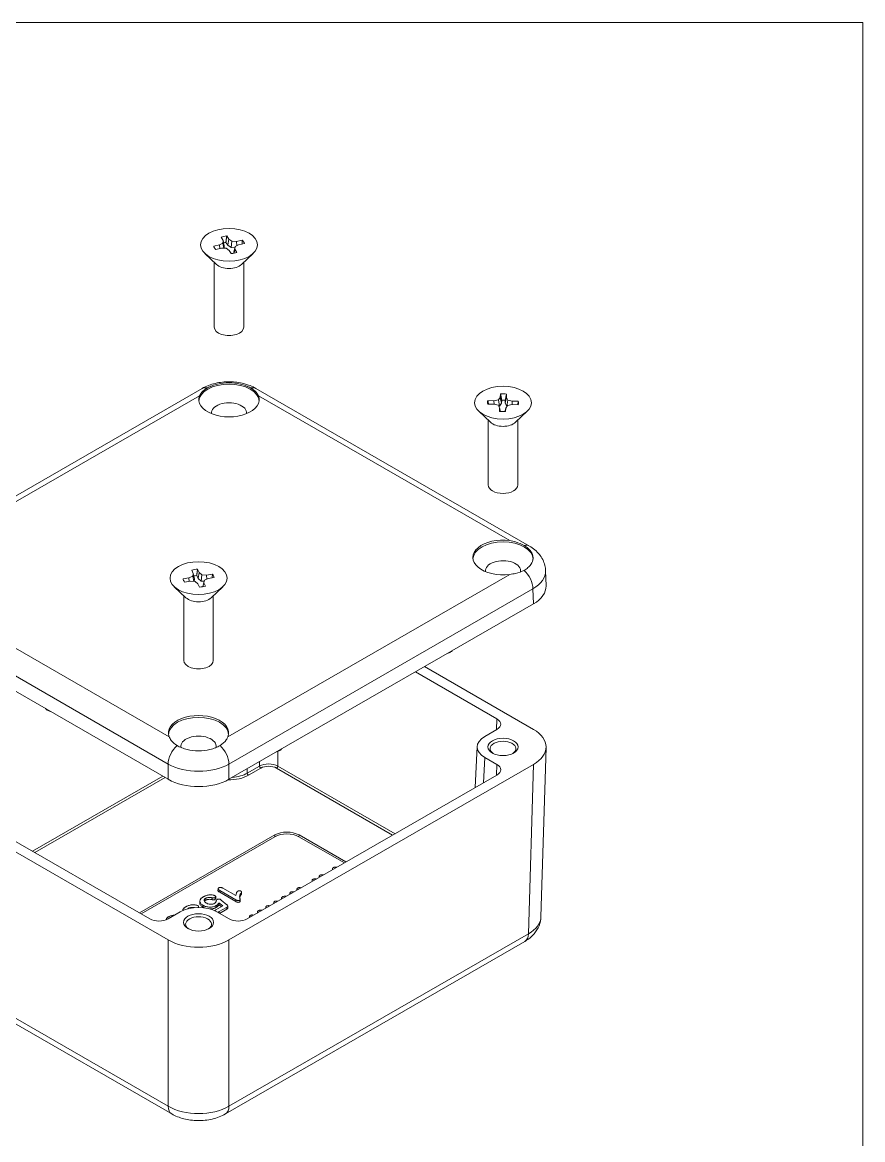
# Model space of a CAD drawing. Header units: millimetres. Extents: x 14 to 415, y 15 to 319.
# Drawn here: x 332.4 to 415, y 208.3 to 318.1 of the extents above; entities that cross this region are included whole.
import ezdxf

# ---------------------------------------------------------------- set-up
doc = ezdxf.new("R2010")
doc.units = ezdxf.units.MM
doc.header["$LTSCALE"] = 1.538462
for name, color, linetype, lineweight in [('Sketch Geometry (ANSI)', 7, 'Continuous', 9), ('Symbol (ANSI)', 7, 'Continuous', 9), ('Visible (ANSI)', 7, 'Continuous', 9), ('Visible Narrow (ANSI)', 7, 'Continuous', 9)]:
    doc.layers.add(name, color=color, linetype=linetype, lineweight=lineweight)
doc.styles.add('Text Style20', font='arial.ttf')

# ---------------------------------------------------------------- blocks, each defined once
blk = doc.blocks.new('Title Blocks HAMMOND')
at = {"layer": 'Sketch Geometry (ANSI)'}
for p, q in [((269.997, 206.727), (9.353, 206.727)), ((269.997, 36.196), (269.997, 206.727))]:
    blk.add_line(p, q, dxfattribs=at)
at = {"layer": 'Symbol (ANSI)', "style": 'Text Style20'}
blk.add_attdef('<TITLE>_001', (231.26, 16.467), '', height=5, dxfattribs=at)

msp = doc.modelspace()

# ---------------------------------------------------------------- linework, layer by layer
at = {"layer": 'Visible (ANSI)'}
for p, q in [((351.7814, 296.1991), (352.1352, 296.3755)), ((352.1475, 296.6449), (351.9479, 296.966)), ((352.1352, 296.3755), (352.1475, 296.6449)), ((352.1352, 296.3755), (352.2362, 295.8741)), ((352.1475, 296.6449), (352.2674, 296.1025)), ((352.4274, 296.4494), (352.6003, 296.1711)), ((352.5056, 297.081), (352.7052, 296.7598)), ((352.7052, 296.7598), (352.6003, 296.1711)), ((352.7052, 296.7598), (353.0115, 296.5561)), ((353.0115, 296.5561), (352.9557, 295.9348)), ((353.0115, 296.5561), (353.4793, 296.549)), ((353.4793, 296.549), (354.037, 296.664)), ((353.4793, 296.549), (353.4921, 296.1347)), ((354.2366, 296.3428), (353.6789, 296.2279)), ((351.4929, 294.2895), (350.3422, 295.3707)), ((351.2238, 296.0841), (351.7814, 296.1991)), ((351.981, 295.8779), (351.4234, 295.763)), ((351.7814, 296.1991), (351.8168, 295.8441)), ((352.4488, 295.8708), (351.981, 295.8779)), ((352.2569, 295.8737), (352.2674, 296.1025)), ((352.7552, 295.6671), (352.4488, 295.8708)), ((352.6003, 296.1711), (352.9557, 295.9348)), ((352.9548, 295.346), (352.7552, 295.6671)), ((352.9557, 295.9348), (353.2976, 295.9296)), ((353.2072, 295.5301), (353.2003, 295.3792)), ((353.3252, 296.0515), (353.2072, 295.5301)), ((353.3129, 295.7821), (353.2284, 295.3846)), ((353.3252, 296.0515), (353.3129, 295.7821)), ((353.3129, 295.7821), (353.5125, 295.4609)), ((353.6789, 296.2279), (353.3252, 296.0515)), ((353.9674, 294.2895), (355.1181, 295.3707)), ((351.279, 294.4904), (351.279, 288.1336)), ((354.1813, 294.4904), (354.1813, 288.1336)), ((320.2186, 264.9055), (350.091, 282.1079)), ((355.3694, 282.1079), (382.2502, 266.6283)), ((378.1725, 280.9107), (378.7644, 280.8982)), ((378.7644, 280.8982), (379.2066, 280.9864)), ((378.7644, 280.8982), (378.7745, 280.5494)), ((379.2066, 280.9864), (379.3918, 281.2339)), ((379.2066, 280.9864), (379.2954, 280.3779)), ((379.3918, 281.2339), (379.4135, 281.5747)), ((379.3918, 281.2339), (379.5102, 280.6651)), ((379.5102, 280.6651), (379.5291, 280.9604)), ((379.9837, 281.2214), (379.8636, 280.6576)), ((379.8824, 280.9529), (379.8636, 280.6576)), ((380.0054, 281.5622), (379.9837, 281.2214)), ((379.9837, 281.2214), (380.1368, 280.9667)), ((380.1368, 280.9667), (380.0412, 280.3621)), ((380.1368, 280.9667), (380.5666, 280.8601)), ((378.4174, 278.7847), (377.2667, 279.8659)), ((378.7427, 280.5573), (378.1508, 280.5698)), ((379.1725, 280.4507), (378.7427, 280.5573)), ((379.3256, 280.1961), (379.1725, 280.4507)), ((379.2247, 280.3638), (379.2954, 280.3779)), ((379.2954, 280.3779), (379.5102, 280.6651)), ((379.3039, 279.8552), (379.3256, 280.1961)), ((379.3256, 280.1961), (379.4035, 279.8436)), ((379.9175, 280.1835), (379.8415, 279.8382)), ((379.8636, 280.6576), (380.0412, 280.3621)), ((379.9175, 280.1835), (379.8958, 279.8427)), ((380.1026, 280.4311), (379.9175, 280.1835)), ((380.0412, 280.3621), (380.0495, 280.3601)), ((380.5449, 280.5192), (380.1026, 280.4311)), ((381.1368, 280.5067), (380.5449, 280.5192)), ((380.5666, 280.8601), (380.5519, 280.5191)), ((380.5666, 280.8601), (381.1585, 280.8476)), ((380.8919, 278.7847), (382.0426, 279.8659)), ((378.2035, 278.9857), (378.2035, 272.6288)), ((381.1058, 278.9857), (381.1058, 272.6288)), ((348.2184, 263.4269), (348.7912, 263.5138)), ((348.7912, 263.5138), (349.17, 263.6721)), ((348.7912, 263.5138), (348.8206, 263.1656)), ((349.2225, 263.9399), (349.0716, 264.2697)), ((349.17, 263.6721), (349.2225, 263.9399)), ((349.17, 263.6721), (349.267, 263.1629)), ((349.2225, 263.9399), (349.3436, 263.3915)), ((349.2984, 263.1608), (349.3436, 263.3915)), ((349.5548, 263.7292), (349.6855, 263.4434)), ((349.6443, 264.3566), (349.7952, 264.0268)), ((349.7952, 264.0268), (349.6855, 263.4434)), ((349.6855, 263.4434), (350.0043, 263.1903)), ((349.7952, 264.0268), (350.07, 263.8086)), ((350.07, 263.8086), (350.0043, 263.1903)), ((350.07, 263.8086), (350.5351, 263.7784)), ((350.686, 263.4486), (350.3072, 263.2903)), ((350.5351, 263.7784), (351.1078, 263.8653)), ((350.5351, 263.7784), (350.5406, 263.3878)), ((351.2587, 263.5355), (350.686, 263.4486)), ((383.8851, 262.7179), (383.8402, 264.2047)), ((348.5013, 261.5572), (347.3506, 262.6384)), ((348.9421, 263.184), (348.3693, 263.0971)), ((349.4071, 263.1538), (348.9421, 263.184)), ((349.6819, 262.9356), (349.4071, 263.1538)), ((349.8328, 262.6058), (349.6819, 262.9356)), ((350.0043, 263.1903), (350.2814, 263.1723)), ((350.1945, 262.7747), (350.168, 262.6397)), ((350.2547, 263.0225), (350.1718, 262.6403)), ((350.3072, 263.2903), (350.1945, 262.7747)), ((350.3072, 263.2903), (350.2547, 263.0225)), ((350.2547, 263.0225), (350.4056, 262.6927)), ((350.9758, 261.5572), (352.1265, 262.6384)), ((348.2874, 261.7582), (348.2874, 255.4013)), ((351.1897, 261.7582), (351.1897, 255.4013)), ((382.6467, 260.9531), (352.7297, 243.725)), ((346.7474, 243.725), (319.8221, 259.2303)), ((371.9433, 254.7894), (382.6467, 248.6257)), ((379.0566, 249.6595), (371.0458, 254.2726)), ((377.859, 247.9365), (379.0566, 248.6262)), ((377.1165, 246.9413), (376.9346, 242.925)), ((379.0566, 245.1803), (377.859, 245.8699)), ((383.8851, 246.8609), (383.3828, 230.2243)), ((382.6467, 245.1807), (352.7297, 227.9527)), ((354.5248, 230.0201), (379.0566, 244.147)), ((346.7474, 227.9527), (319.8221, 243.458)), ((323.4121, 242.4243), (344.9523, 230.0201)), ((357.2176, 238.2593), (343.9311, 230.6082)), ((364.2217, 235.6041), (359.6109, 238.2593)), ((357.2254, 238.0819), (344.0891, 230.5172)), ((364.0637, 235.5131), (359.603, 238.0819)), ((362.8913, 234.838), (362.8961, 234.9499)), ((360.8866, 233.6836), (360.892, 233.8109)), ((361.5988, 234.0937), (361.6036, 234.2055)), ((351.6454, 232.8041), (351.6528, 232.9769)), ((351.8185, 232.8019), (351.8132, 232.626)), ((353.4051, 231.7092), (351.8132, 232.626)), ((353.4102, 231.8853), (351.8185, 232.8019)), ((352.1216, 233.041), (353.3867, 232.3124)), ((353.9519, 232.673), (353.9593, 232.5002)), ((359.4069, 232.8315), (359.4115, 232.94)), ((349.8567, 231.6005), (349.8641, 231.7733)), ((350.4327, 232.028), (350.4379, 231.852)), ((351.0633, 232.0869), (351.0608, 231.91)), ((351.3645, 232.1085), (351.3698, 231.9325)), ((351.4276, 232.1993), (351.4349, 232.0265)), ((352.1182, 231.2838), (351.7295, 231.6018)), ((351.7295, 231.6018), (351.7324, 231.4192)), ((351.9631, 231.8686), (352.5212, 231.4127)), ((353.4102, 231.8853), (353.4051, 231.7092)), ((353.7729, 231.8534), (353.778, 231.6774)), ((353.8324, 231.916), (353.8398, 231.7432)), ((357.1265, 231.5183), (357.1315, 231.6354)), ((357.8923, 231.9593), (357.8968, 232.0658)), ((358.7108, 232.4306), (358.7158, 232.5485)), ((346.7467, 230.0201), (347.9442, 230.7097)), ((348.743, 231.055), (348.744, 231.0209)), ((349.7379, 231.2263), (349.7417, 231.1378)), ((350.1878, 231.3388), (350.1825, 231.1629)), ((351.4522, 230.9003), (352.1182, 231.2838)), ((351.4747, 231.3206), (351.4799, 231.1446)), ((351.5329, 230.7097), (352.7305, 230.0201)), ((351.9888, 231.2093), (351.7324, 231.4192)), ((352.4981, 231.1497), (351.7668, 230.7286)), ((351.7668, 230.7286), (351.7714, 230.5724)), ((352.5034, 230.9738), (351.7889, 230.5623)), ((352.4981, 231.1497), (352.5034, 230.9738)), ((352.6155, 231.2808), (352.6229, 231.108)), ((355.5162, 230.591), (355.5208, 230.6975)), ((356.3347, 231.0623), (356.3397, 231.1802)), ((354.7504, 230.15), (354.7554, 230.2671)), ((352.3778, 210.8618), (381.7927, 227.8007)), ((320.676, 226.078), (347.0994, 210.8618))]:
    msp.add_line(p, q, dxfattribs=at)
for centre, major_axis in [((352.7302, 296.2135), (-2.8008, 0)), ((379.6546, 280.7087), (2.8008, 0)), ((349.7386, 263.4812), (2.8008, 0)), ((379.6546, 246.9032), (1.4808, 0)), ((349.7386, 229.6757), (1.4808, 0))]:
    msp.add_ellipse(centre, major_axis=major_axis, ratio=0.5758617, dxfattribs=at)
for centre, major_axis, ratio, start_param, end_param in [((352.7302, 296.2135), (1.5231, 0), 0.5758617, 1.71881604, 2.11019815), ((352.7302, 295.66), (-1.4037, 0), 0.5758617, 4.92981732, 5.09988395), ((352.7302, 296.2135), (1.5231, 0), 0.5758617, 0.14801972, 0.53940182), ((352.7302, 296.2135), (-1.5231, 0), 0.5758617, 0.14801972, 0.53940182), ((352.7302, 296.2135), (-1.5231, 0), 0.5758617, 1.71881604, 2.11019815), ((352.7302, 294.7262), (-1.4512, 0), 0.5758617, 0.54983872, 2.59175393), ((352.7302, 288.1336), (1.4512, 0), 0.5758617, 3.14159265, 6.28318531), ((352.7302, 280.8436), (2.9505, 0), 0.5758617, 0.0139101, 3.12768256), ((352.7302, 281.0166), (-2.9615, 0), 0.5758617, 6.0590516, 9.64891167), ((379.6546, 280.7087), (-1.5231, 0), 0.5758617, 6.0507911, 6.4421732), ((379.6546, 280.7087), (1.5231, 0), 0.5758617, 1.33840212, 1.72978422), ((379.6546, 280.1553), (-1.4037, 0), 0.5758617, 4.54940339, 4.80196826), ((352.7302, 279.7001), (1.7346, 0), 0.5758617, 6.21553812, 9.49242515), ((379.6546, 280.7087), (-1.5231, 0), 0.5758617, 1.33840212, 1.72978422), ((379.6546, 280.7087), (1.5231, 0), 0.5758617, 6.0507911, 6.4421732), ((379.6546, 279.2214), (-1.4512, 0), 0.5758617, 0.54983872, 2.59175393), ((379.6546, 272.6288), (1.4512, 0), 0.5758617, 3.14159267, 6.28318531), ((379.6546, 265.5118), (-2.9615, 0), 0.5758617, 4.48825527, 8.07811534), ((379.6546, 265.3389), (2.9505, 0), 0.5758617, 6.281538, 9.41086786), ((379.6546, 264.1954), (1.7346, 0), 0.5758617, 6.17280293, 9.49242515), ((349.7386, 263.4812), (-1.5231, 0), 0.5758617, 0.06191078, 0.45329289), ((349.7386, 263.4812), (1.5231, 0), 0.5758617, 1.63270711, 2.02408922), ((349.7386, 262.9278), (-1.4037, 0), 0.5758617, 4.84370838, 5.04715548), ((349.7386, 263.4812), (1.5231, 0), 0.5758617, 0.06191078, 0.45329289), ((349.7386, 263.4812), (-1.5231, 0), 0.5758617, 1.63270711, 2.02408922), ((379.6537, 262.6755), (4.2321, 0), 0.57568633, 5.49793944, 6.30056595), ((349.7386, 261.9939), (-1.4512, 0), 0.5758617, 0.54983872, 2.59175393), ((349.7386, 255.4013), (1.4512, 0), 0.5758617, 3.14159265, 6.28318531), ((349.7386, 248.2843), (2.9615, 0), 0.5758617, 6.0590516, 9.64891167), ((349.7386, 248.1113), (2.9505, 0), 0.5758617, 0.0139101, 3.12768256), ((378.1582, 249.1428), (-1.2701, 0), 0.57546724, 2.35653711, 3.9266482), ((349.7386, 246.9679), (1.7346, 0), 0.5758617, 6.16285411, 9.54510916), ((379.6537, 246.9032), (4.2321, 0), 0.57568633, 5.49793944, 7.06843118), ((379.6559, 246.9032), (2.5402, 0), 0.57546724, 2.35653711, 3.9266482), ((379.6546, 246.7303), (1.2692, 0), 0.5758617, 5.58246597, 10.1254973), ((378.1582, 244.6637), (-1.2701, 0), 0.57546724, 2.35653711, 3.9266482), ((349.7386, 245.4486), (-4.2308, 0), 0.57603713, 0.78555046, 2.3560422), ((358.4142, 237.5702), (-1.6923, 0), 0.5758617, 3.92699082, 5.49778714), ((358.4142, 237.3973), (-1.6812, 0), 0.5758617, 3.92699082, 5.49778714), ((349.7386, 229.675), (-2.5385, 0), 0.57625644, 3.92733343, 5.49744453), ((345.8495, 230.5375), (1.2692, 0), 0.57625644, 3.92733343, 5.49744453), ((349.7386, 229.5028), (1.2692, 0), 0.5758617, 5.58246597, 10.1254973), ((353.6277, 230.5375), (1.2692, 0), 0.57625644, 3.92733343, 5.49744453), ((349.7386, 229.6762), (-4.2308, 0), 0.57603713, 0.78555046, 2.3560422)]:
    msp.add_ellipse(centre, major_axis=major_axis, ratio=ratio, start_param=start_param, end_param=end_param, dxfattribs=at)
for points in [[(352.4274, 296.4494), (352.4645, 296.755), (352.5056, 297.081)], [(354.0058, 296.2953), (354.0216, 296.4761), (354.037, 296.664)], [(378.2248, 280.5683), (378.1986, 280.7363), (378.1725, 280.9107)], [(379.5291, 280.9604), (379.4734, 281.2578), (379.4135, 281.5747)], [(380.0054, 281.5622), (379.9418, 281.2479), (379.8824, 280.9529)], [(381.1014, 280.5075), (381.1299, 280.6743), (381.1585, 280.8476)], [(348.2391, 263.3275), (348.2287, 263.377), (348.2184, 263.4269)], [(349.6443, 264.3566), (349.5975, 264.0328), (349.5548, 263.7292)], [(351.0704, 263.5069), (351.0893, 263.6827), (351.1078, 263.8653)]]:
    msp.add_open_spline(points, degree=2, dxfattribs=at)
for points, knots in [([(350.6166, 282.1585), (350.3902, 282.0262), (350.1882, 281.8777), (349.9556, 281.6154), (349.8887, 281.5097), (349.8427, 281.3956)], [0.534958558, 0.534958558, 0.534958558, 0.534958558, 0.649256597, 0.649256597, 0.718705355, 0.718705355, 0.718705355, 0.718705355]), ([(350.091, 282.1079), (350.4791, 282.3314), (350.9183, 282.4986), (351.8365, 282.7154), (352.3267, 282.7676), (353.2752, 282.7552), (353.7455, 282.6947), (354.6068, 282.4734), (355.0098, 282.3149), (355.3694, 282.1079)], [0, 0, 0, 0, 0.171728309, 0.171728309, 0.342775541, 0.342775541, 0.508047846, 0.508047846, 0.667145055, 0.667145055, 0.667145055, 0.667145055]), ([(354.8438, 282.1585), (354.7035, 282.2405), (354.549, 282.3141), (354.2161, 282.4424), (354.0386, 282.4968), (353.4966, 282.624), (353.1152, 282.6671), (352.3452, 282.6671), (351.9638, 282.624), (351.4217, 282.4968), (351.2442, 282.4424), (350.9114, 282.3141), (350.7569, 282.2405), (350.6166, 282.1585)], [0, 0, 0, 0, 0.071075586, 0.071075586, 0.142263388, 0.142263388, 0.27876868, 0.27876868, 0.415273972, 0.415273972, 0.486461775, 0.486461775, 0.55753736, 0.55753736, 0.55753736, 0.55753736]), ([(355.6176, 281.3956), (355.5717, 281.5097), (355.5048, 281.6154), (355.2721, 281.8777), (355.0702, 282.0262), (354.8438, 282.1585)], [0.343926519, 0.343926519, 0.343926519, 0.343926519, 0.413375276, 0.413375276, 0.527673315, 0.527673315, 0.527673315, 0.527673315]), ([(381.7245, 266.6789), (381.4931, 266.8102), (381.2083, 266.9421), (380.7093, 267.1011), (380.5112, 267.148), (380.3129, 267.1746)], [0.534958558, 0.534958558, 0.534958558, 0.534958558, 0.649256597, 0.649256597, 0.718705355, 0.718705355, 0.718705355, 0.718705355]), ([(381.7245, 264.2446), (381.8677, 264.325), (381.9963, 264.4135), (382.2204, 264.6044), (382.3153, 264.7064), (382.5376, 265.0177), (382.6128, 265.2371), (382.6128, 265.6806), (382.5376, 265.9004), (382.3153, 266.2133), (382.2204, 266.3158), (381.9963, 266.5082), (381.8677, 266.5976), (381.7245, 266.6789)], [0, 0, 0, 0, 0.071075586, 0.071075586, 0.142263388, 0.142263388, 0.27876868, 0.27876868, 0.415273972, 0.415273972, 0.486461775, 0.486461775, 0.55753736, 0.55753736, 0.55753736, 0.55753736]), ([(382.2502, 266.6283), (382.6259, 266.4119), (382.9629, 266.1368), (383.4814, 265.4956), (383.6734, 265.1226), (383.8105, 264.559), (383.8348, 264.382), (383.8402, 264.2047)], [0, 0, 0, 0, 0.166280996, 0.166280996, 0.324837679, 0.324837679, 0.394223845, 0.394223845, 0.394223845, 0.394223845]), ([(380.3129, 263.849), (380.5112, 263.8754), (380.7093, 263.9055), (381.2083, 264.0145), (381.4931, 264.1152), (381.7245, 264.2446)], [0.343926519, 0.343926519, 0.343926519, 0.343926519, 0.413375276, 0.413375276, 0.527673315, 0.527673315, 0.527673315, 0.527673315]), ([(374.1781, 256.0763), (374.2382, 256.0952), (374.2968, 256.1178), (374.463, 256.196), (374.5656, 256.2625), (374.6547, 256.3508)], [7.568207945, 7.568207945, 7.568207945, 7.568207945, 7.753979324, 7.753979324, 8.112953869, 8.112953869, 8.112953869, 8.112953869]), ([(334.6947, 250.6657), (334.7509, 250.61), (334.8127, 250.5631), (334.9696, 250.4666), (335.0683, 250.4236), (335.1713, 250.3912)], [6.024213072, 6.024213072, 6.024213072, 6.024213072, 6.250618713, 6.250618713, 6.568958996, 6.568958996, 6.568958996, 6.568958996]), ([(346.8511, 247.9052), (346.8971, 247.791), (346.9639, 247.6685), (347.1966, 247.3561), (347.3986, 247.1765), (347.625, 247.0423)], [0.343926519, 0.343926519, 0.343926519, 0.343926519, 0.413375276, 0.413375276, 0.527673315, 0.527673315, 0.527673315, 0.527673315]), ([(347.625, 247.0423), (347.7653, 246.9593), (347.9198, 246.8848), (348.2526, 246.7551), (348.4301, 246.7001), (348.9721, 246.5714), (349.3535, 246.5279), (350.1236, 246.5279), (350.505, 246.5714), (351.047, 246.7001), (351.2245, 246.7551), (351.5574, 246.8848), (351.7119, 246.9593), (351.8522, 247.0423)], [0, 0, 0, 0, 0.071075586, 0.071075586, 0.142263388, 0.142263388, 0.27876868, 0.27876868, 0.415273972, 0.415273972, 0.486461775, 0.486461775, 0.55753736, 0.55753736, 0.55753736, 0.55753736]), ([(351.8522, 247.0423), (352.1, 247.1892), (352.3156, 247.3892), (352.5323, 247.7036), (352.5866, 247.8072), (352.626, 247.9052)], [0.003643947, 0.003643947, 0.003643947, 0.003643947, 0.128856125, 0.128856125, 0.18849339, 0.18849339, 0.18849339, 0.18849339]), ([(357.9017, 246.7034), (357.8455, 246.6477), (357.7838, 246.6008), (357.6268, 246.5043), (357.5281, 246.4613), (357.4251, 246.4289)], [4.453416745, 4.453416745, 4.453416745, 4.453416745, 4.679822386, 4.679822386, 4.998162669, 4.998162669, 4.998162669, 4.998162669]), ([(362.9376, 234.8647), (362.9191, 234.8831), (362.9048, 234.9029), (362.8926, 234.9472), (362.8965, 234.9716), (362.9164, 235.0054), (362.9255, 235.0163), (362.9484, 235.0358), (362.9624, 235.0447), (362.9767, 235.0537)], [0.000163868197, 0.000163868197, 0.000163868197, 0.000163868197, 0.000293288731, 0.000293288731, 0.000439983138, 0.000439983138, 0.000513330342, 0.000513330342, 0.000586259809, 0.000586259809, 0.000586259809, 0.000586259809]), ([(362.9767, 235.0537), (362.9925, 235.0619), (363.008, 235.0698), (363.0422, 235.083), (363.061, 235.0883), (363.1199, 235.0996), (363.1624, 235.1008), (363.2374, 235.092), (363.2702, 235.0841), (363.3007, 235.0738)], [0, 0, 0, 0, 0.000072430138, 0.000072430138, 0.000145274673, 0.000145274673, 0.000290963744, 0.000290963744, 0.000413870443, 0.000413870443, 0.000413870443, 0.000413870443]), ([(360.9348, 233.7114), (360.923, 233.7298), (360.9123, 233.7484), (360.898, 233.7792), (360.8934, 233.7912), (360.8911, 233.8152), (360.8938, 233.8271), (360.9074, 233.8498), (360.9175, 233.8606), (360.9416, 233.8804), (360.956, 233.8893), (360.9706, 233.8985)], [0.000182649122, 0.000182649122, 0.000182649122, 0.000182649122, 0.000302459484, 0.000302459484, 0.000378081802, 0.000378081802, 0.000453704121, 0.000453704121, 0.00052932644, 0.00052932644, 0.000604535914, 0.000604535914, 0.000604535914, 0.000604535914]), ([(360.9706, 233.8985), (360.9837, 233.9052), (360.9965, 233.9118), (361.0243, 233.9228), (361.0395, 233.9274), (361.0872, 233.9385), (361.1213, 233.9424), (361.1901, 233.9437), (361.2245, 233.9411), (361.2725, 233.9315), (361.2876, 233.9275), (361.3014, 233.9224)], [0, 0, 0, 0, 0.000059773488, 0.000059773488, 0.000119951622, 0.000119951622, 0.000240307889, 0.000240307889, 0.000360664157, 0.000360664157, 0.000418867619, 0.000418867619, 0.000418867619, 0.000418867619]), ([(361.6446, 234.1201), (361.6268, 234.138), (361.6129, 234.1572), (361.6001, 234.201), (361.6034, 234.2257), (361.6227, 234.2599), (361.632, 234.2707), (361.655, 234.2906), (361.6689, 234.2996), (361.6831, 234.3088)], [0.000170078317, 0.000170078317, 0.000170078317, 0.000170078317, 0.000295583271, 0.000295583271, 0.000443422613, 0.000443422613, 0.000517342284, 0.000517342284, 0.000590857467, 0.000590857467, 0.000590857467, 0.000590857467]), ([(361.6831, 234.3088), (361.6986, 234.317), (361.7137, 234.3251), (361.7475, 234.338), (361.7664, 234.343), (361.8249, 234.3546), (361.8667, 234.3563), (361.9425, 234.3479), (361.9764, 234.3398), (362.0077, 234.3292)], [0, 0, 0, 0, 0.000071823447, 0.000071823447, 0.000144046946, 0.000144046946, 0.000288493944, 0.000288493944, 0.000415055231, 0.000415055231, 0.000415055231, 0.000415055231]), ([(351.8132, 232.626), (351.7522, 232.6626), (351.6889, 232.703), (351.6505, 232.7687), (351.6447, 232.7865), (351.6454, 232.8041)], [0, 0, 0, 0, 0.000318085541, 0.000318085541, 0.000426647447, 0.000426647447, 0.000426647447, 0.000426647447]), ([(351.8185, 232.8019), (351.7576, 232.8385), (351.6953, 232.8784), (351.6533, 232.9502), (351.6476, 232.976), (351.6635, 233.0124), (351.6723, 233.024), (351.6954, 233.0451), (351.7099, 233.0545), (351.7248, 233.0641)], [0, 0, 0, 0, 0.00031143319, 0.00031143319, 0.000467196969, 0.000467196969, 0.000545078859, 0.000545078859, 0.000622493882, 0.000622493882, 0.000622493882, 0.000622493882]), ([(351.7248, 233.0641), (351.7391, 233.0715), (351.7531, 233.0787), (351.7838, 233.0909), (351.8005, 233.0959), (351.8531, 233.107), (351.8915, 233.1091), (351.9655, 233.1024), (352.0009, 233.0937), (352.0652, 233.0708), (352.0934, 233.0562), (352.1216, 233.041)], [0, 0, 0, 0, 0.000065447945, 0.000065447945, 0.000131356367, 0.000131356367, 0.000263173211, 0.000263173211, 0.000394990054, 0.000394990054, 0.000526667931, 0.000526667931, 0.000526667931, 0.000526667931]), ([(353.3867, 232.3124), (353.3875, 232.3152), (353.3882, 232.318), (353.3889, 232.3208), (353.408, 232.3945), (353.4286, 232.4682), (353.4726, 232.5769), (353.4889, 232.613), (353.5206, 232.6655), (353.5325, 232.6827), (353.5534, 232.7077), (353.5609, 232.7157), (353.5784, 232.7306), (353.5886, 232.7375), (353.5989, 232.7446)], [0, 0, 0, 0, 0.000017245971, 0.000017245971, 0.000017245971, 0.000474224184, 0.000474224184, 0.000702713291, 0.000702713291, 0.000816957844, 0.000816957844, 0.000874080121, 0.000874080121, 0.000930583423, 0.000930583423, 0.000930583423, 0.000930583423]), ([(353.5989, 232.7446), (353.6093, 232.7499), (353.6194, 232.7551), (353.6414, 232.7635), (353.6536, 232.7669), (353.6918, 232.7746), (353.7193, 232.7766), (353.7737, 232.776), (353.8005, 232.7729), (353.8384, 232.764), (353.8505, 232.7605), (353.8724, 232.7518), (353.8825, 232.7466), (353.8929, 232.7412)], [0, 0, 0, 0, 0.000046796419, 0.000046796419, 0.000094186146, 0.000094186146, 0.0001889656, 0.0001889656, 0.000283745054, 0.000283745054, 0.000331134781, 0.000331134781, 0.000378115507, 0.000378115507, 0.000378115507, 0.000378115507]), ([(353.8929, 232.7412), (353.9047, 232.7338), (353.9161, 232.7265), (353.9349, 232.7104), (353.9423, 232.7015), (353.9563, 232.6737), (353.9511, 232.6539), (353.9273, 232.5952), (353.904, 232.5569), (353.8808, 232.5188), (353.8808, 232.5188), (353.8808, 232.5188), (353.8808, 232.5188)], [0, 0, 0, 0, 0.000060483352, 0.000060483352, 0.000121384814, 0.000121384814, 0.000243187738, 0.000243187738, 0.000486793586, 0.000486793586, 0.000486793586, 0.000486825696, 0.000486825696, 0.000486825696, 0.000486825696]), ([(358.7633, 232.4609), (358.7425, 232.4797), (358.7257, 232.5002), (358.7126, 232.5439), (358.7154, 232.5668), (358.7342, 232.5982), (358.7431, 232.6082), (358.7647, 232.6265), (358.7777, 232.6348), (358.7909, 232.6433)], [0.000137976966, 0.000137976966, 0.000137976966, 0.000137976966, 0.000274074808, 0.000274074808, 0.000411175966, 0.000411175966, 0.000479726544, 0.000479726544, 0.000547833832, 0.000547833832, 0.000547833832, 0.000547833832]), ([(358.7909, 232.6433), (358.8056, 232.6509), (358.8199, 232.6582), (358.8515, 232.6703), (358.8689, 232.6752), (358.9233, 232.6859), (358.9625, 232.6877), (359.038, 232.6798), (359.0739, 232.6706), (359.1064, 232.6585), (359.1064, 232.6585), (359.1065, 232.6585)], [0, 0, 0, 0, 0.00006691433, 0.00006691433, 0.00013426707, 0.00013426707, 0.00026897255, 0.00026897255, 0.000403678031, 0.000403678031, 0.000403772762, 0.000403772762, 0.000403772762, 0.000403772762]), ([(359.4464, 232.8542), (359.4381, 232.862), (359.4315, 232.8704), (359.4154, 232.898), (359.4109, 232.9184), (359.4121, 232.9588), (359.4189, 232.9787), (359.4393, 233.0065), (359.4477, 233.0153), (359.4678, 233.0315), (359.4795, 233.039), (359.4914, 233.0467)], [0.000065686286, 0.000065686286, 0.000065686286, 0.000065686286, 0.000121578374, 0.000121578374, 0.00024353329, 0.00024353329, 0.000365488205, 0.000365488205, 0.000426465663, 0.000426465663, 0.000487042116, 0.000487042116, 0.000487042116, 0.000487042116]), ([(359.4914, 233.0467), (359.5077, 233.0552), (359.5237, 233.0636), (359.5593, 233.0773), (359.5789, 233.0826), (359.6201, 233.0894), (359.6417, 233.0911), (359.6847, 233.0913), (359.706, 233.0894), (359.7589, 233.0824), (359.79, 233.0764), (359.8209, 233.0699)], [0, 0, 0, 0, 0.000075939686, 0.000075939686, 0.00015228465, 0.00015228465, 0.000228629615, 0.000228629615, 0.00030497458, 0.00030497458, 0.000418845881, 0.000418845881, 0.000418845881, 0.000418845881]), ([(350.1825, 231.1629), (350.1354, 231.1916), (350.089, 231.2208), (350.0097, 231.2853), (349.9749, 231.3196), (349.9179, 231.3915), (349.8952, 231.429), (349.8644, 231.506), (349.8567, 231.5455), (349.8564, 231.5902), (349.8565, 231.5953), (349.8567, 231.6005)], [0, 0, 0, 0, 0.000240050344, 0.000240050344, 0.000480100689, 0.000480100689, 0.000720151033, 0.000720151033, 0.000960201378, 0.000960201378, 0.000991685197, 0.000991685197, 0.000991685197, 0.000991685197]), ([(350.1878, 231.3388), (350.1407, 231.3676), (350.0947, 231.3964), (350.016, 231.4605), (349.9814, 231.4946), (349.9248, 231.5659), (349.9023, 231.6032), (349.8718, 231.6795), (349.8641, 231.7187), (349.8632, 231.8363), (349.8929, 231.9147), (349.9631, 232.004), (349.979, 232.0213), (350.0135, 232.0552), (350.0315, 232.0718), (350.0913, 232.1194), (350.1371, 232.1488), (350.1845, 232.1771)], [0, 0, 0, 0, 0.00023819659, 0.00023819659, 0.00047661078, 0.00047661078, 0.00071502497, 0.00071502497, 0.00095343916, 0.00095343916, 0.00143026754, 0.00143026754, 0.00154947464, 0.00154947464, 0.00166868173, 0.00166868173, 0.00190698911, 0.00190698911, 0.00190698911, 0.00190698911]), ([(350.1845, 232.1771), (350.2043, 232.1884), (350.2241, 232.1996), (350.265, 232.2211), (350.2862, 232.2314), (350.3509, 232.2618), (350.3957, 232.2805), (350.4903, 232.3139), (350.5395, 232.3286), (350.6427, 232.3516), (350.6963, 232.3599), (350.8053, 232.3718), (350.8605, 232.3755), (350.9711, 232.3763), (351.0263, 232.3729), (351.1337, 232.358), (351.1862, 232.3472), (351.2612, 232.3269), (351.2856, 232.3194), (351.331, 232.3018), (351.3515, 232.2915), (351.3724, 232.2809)], [0, 0, 0, 0, 0.0000975454, 0.0000975454, 0.00019519806, 0.00019519806, 0.00039050337, 0.00039050337, 0.00058580868, 0.00058580868, 0.00078111399, 0.00078111399, 0.00097641931, 0.00097641931, 0.00117172462, 0.00117172462, 0.00136702993, 0.00136702993, 0.00146468259, 0.00146468259, 0.00156179841, 0.00156179841, 0.00156179841, 0.00156179841]), ([(350.4327, 232.028), (350.4326, 232.0279), (350.4326, 232.0279), (350.4325, 232.0279), (350.4073, 232.0124), (350.3819, 231.9962), (350.342, 231.9597), (350.3252, 231.9402), (350.3013, 231.8992), (350.2946, 231.8778), (350.2889, 231.8348), (350.2896, 231.8131), (350.3069, 231.7492), (350.333, 231.7082), (350.3882, 231.6522), (350.409, 231.6344), (350.4547, 231.6006), (350.4802, 231.5849), (350.5055, 231.5695), (350.5056, 231.5695), (350.5056, 231.5694), (350.5057, 231.5694)], [0, 0, 0, 0, 0.00000028877, 0.00000028877, 0.00000028877, 0.00013193295, 0.00013193295, 0.00026357712, 0.00026357712, 0.0003952213, 0.0003952213, 0.00052686548, 0.00052686548, 0.00079015383, 0.00079015383, 0.00092179801, 0.00092179801, 0.00105344219, 0.00105344219, 0.00105344219, 0.00105365995, 0.00105365995, 0.00105365995, 0.00105365995]), ([(350.4379, 231.852), (350.4126, 231.8365), (350.3879, 231.8207), (350.3485, 231.7847), (350.332, 231.7656), (350.3191, 231.7435), (350.3181, 231.7416), (350.317, 231.7396)], [0, 0, 0, 0, 0.000130025454, 0.000130025454, 0.000260050909, 0.000260050909, 0.000272495882, 0.000272495882, 0.000272495882, 0.000272495882]), ([(351.0633, 232.0869), (351.0633, 232.0869), (351.0633, 232.0869), (351.0632, 232.0869), (351.0369, 232.0923), (351.0104, 232.0976), (350.9561, 232.1063), (350.9284, 232.1095), (350.8446, 232.1162), (350.7877, 232.1171), (350.6756, 232.1086), (350.6206, 232.0992), (350.5445, 232.0776), (350.5198, 232.0694), (350.474, 232.0501), (350.4533, 232.039), (350.4329, 232.0281), (350.4328, 232.028), (350.4327, 232.028), (350.4327, 232.028)], [0, 0, 0, 0, 0.000000093738, 0.000000093738, 0.000000093738, 0.000099299467, 0.000099299467, 0.000198505195, 0.000198505195, 0.000396916651, 0.000396916651, 0.000595328107, 0.000595328107, 0.000694533836, 0.000694533836, 0.000793739564, 0.000793739564, 0.000793739564, 0.000794026443, 0.000794026443, 0.000794026443, 0.000794026443]), ([(351.0608, 231.91), (351.0345, 231.9153), (351.0081, 231.9207), (350.9545, 231.9292), (350.9271, 231.9323), (350.8441, 231.939), (350.788, 231.9399), (350.6773, 231.9315), (350.6232, 231.9223), (350.548, 231.9009), (350.5237, 231.8929), (350.4788, 231.8739), (350.4584, 231.863), (350.4379, 231.852)], [0, 0, 0, 0, 0.000098003159, 0.000098003159, 0.000196006318, 0.000196006318, 0.000392012636, 0.000392012636, 0.000588018954, 0.000588018954, 0.000686022112, 0.000686022112, 0.000784025271, 0.000784025271, 0.000784025271, 0.000784025271]), ([(350.5057, 231.5694), (350.5057, 231.5694), (350.5058, 231.5694), (350.5058, 231.5693), (350.5318, 231.555), (350.5582, 231.5405), (350.6153, 231.5145), (350.6456, 231.5027), (350.7404, 231.4714), (350.8104, 231.4568), (350.9191, 231.4481), (350.956, 231.4474), (351.029, 231.4517), (351.065, 231.4568), (351.1336, 231.4714), (351.1668, 231.4806), (351.2282, 231.5037), (351.2557, 231.5179), (351.282, 231.532), (351.282, 231.532), (351.2821, 231.5321), (351.2821, 231.5321)], [0, 0, 0, 0, 0.00000021714, 0.00000021714, 0.00000021714, 0.00012861491, 0.00012861491, 0.00025701268, 0.00025701268, 0.00051380821, 0.00051380821, 0.00064220598, 0.00064220598, 0.00077060375, 0.00077060375, 0.00089900151, 0.00089900151, 0.00102739928, 0.00102739928, 0.00102739928, 0.0010275901, 0.0010275901, 0.0010275901, 0.0010275901]), ([(351.3698, 231.9325), (351.3495, 231.9218), (351.3278, 231.9114), (351.2776, 231.8978), (351.2503, 231.894), (351.1951, 231.8913), (351.1672, 231.8926), (351.1129, 231.899), (351.0867, 231.9044), (351.0608, 231.91)], [0, 0, 0, 0, 0.000097190946, 0.000097190946, 0.000194381893, 0.000194381893, 0.000291572839, 0.000291572839, 0.000388763785, 0.000388763785, 0.000388763785, 0.000388763785]), ([(351.3645, 232.1085), (351.3443, 232.0977), (351.3237, 232.0879), (351.2754, 232.0749), (351.2489, 232.0711), (351.1952, 232.0685), (351.1681, 232.0698), (351.1149, 232.076), (351.0893, 232.0813), (351.0634, 232.0869), (351.0634, 232.0869), (351.0633, 232.0869), (351.0633, 232.0869)], [0, 0, 0, 0, 0.000094292161, 0.000094292161, 0.000188946743, 0.000188946743, 0.000283601325, 0.000283601325, 0.000378255907, 0.000378255907, 0.000378255907, 0.000378345827, 0.000378345827, 0.000378345827, 0.000378345827]), ([(351.2821, 231.5321), (351.2821, 231.5321), (351.2822, 231.5321), (351.2822, 231.5321), (351.3263, 231.558), (351.37, 231.585), (351.4179, 231.6332), (351.4282, 231.6513), (351.4418, 231.687), (351.4481, 231.7047), (351.4638, 231.7585), (351.4706, 231.7946), (351.4895, 231.8473), (351.4976, 231.8646), (351.5144, 231.8896), (351.5209, 231.8976), (351.5369, 231.9121), (351.5466, 231.9189), (351.5566, 231.9258)], [0, 0, 0, 0, 0.000000191357, 0.000000191357, 0.000000191357, 0.000225597516, 0.000225597516, 0.000338300595, 0.000338300595, 0.000451003674, 0.000451003674, 0.000676409833, 0.000676409833, 0.000789112912, 0.000789112912, 0.000845464452, 0.000845464452, 0.00090115585, 0.00090115585, 0.00090115585, 0.00090115585]), ([(351.3724, 232.2809), (351.3817, 232.2747), (351.3906, 232.2688), (351.4051, 232.2557), (351.4109, 232.2484), (351.4242, 232.2259), (351.4279, 232.2098), (351.4274, 232.1778), (351.4225, 232.1619), (351.4063, 232.1401), (351.3995, 232.1332), (351.3834, 232.1205), (351.3741, 232.1145), (351.3645, 232.1085)], [0, 0, 0, 0, 0.000047795236, 0.000047795236, 0.000096109212, 0.000096109212, 0.000192737166, 0.000192737166, 0.000289365119, 0.000289365119, 0.000337679095, 0.000337679095, 0.000385634179, 0.000385634179, 0.000385634179, 0.000385634179]), ([(351.4349, 232.0265), (351.435, 232.0246), (351.435, 232.0227), (351.4348, 232.0044), (351.4297, 231.9879), (351.4129, 231.9652), (351.4058, 231.958), (351.389, 231.9447), (351.3794, 231.9386), (351.3698, 231.9325)], [0.000188293682, 0.000188293682, 0.000188293682, 0.000188293682, 0.000199847483, 0.000199847483, 0.000299771224, 0.000299771224, 0.000349733095, 0.000349733095, 0.000399694966, 0.000399694966, 0.000399694966, 0.000399694966]), ([(351.7295, 231.6018), (351.7281, 231.599), (351.7267, 231.5962), (351.7253, 231.5933), (351.7001, 231.5431), (351.6708, 231.4937), (351.6094, 231.4241), (351.5869, 231.4016), (351.548, 231.3696), (351.5346, 231.3592), (351.5059, 231.3393), (351.4904, 231.33), (351.4747, 231.3206)], [0, 0, 0, 0, 0.000018091809, 0.000018091809, 0.000018091809, 0.000337547475, 0.000337547475, 0.000497275308, 0.000497275308, 0.000577139224, 0.000577139224, 0.000656783591, 0.000656783591, 0.000656783591, 0.000656783591]), ([(351.5566, 231.9258), (351.5681, 231.9316), (351.5794, 231.9374), (351.6036, 231.9472), (351.6169, 231.9514), (351.6585, 231.9615), (351.6884, 231.9649), (351.749, 231.9662), (351.7795, 231.9643), (351.8222, 231.9563), (351.836, 231.9526), (351.8607, 231.9435), (351.8719, 231.9378), (351.8834, 231.9319)], [0, 0, 0, 0, 0.000052426058, 0.000052426058, 0.000105483645, 0.000105483645, 0.000211598819, 0.000211598819, 0.000317713993, 0.000317713993, 0.00037077158, 0.00037077158, 0.000423211157, 0.000423211157, 0.000423211157, 0.000423211157]), ([(351.8834, 231.9319), (351.8976, 231.9222), (351.9103, 231.9114), (351.9366, 231.89), (351.9499, 231.8793), (351.9631, 231.8686)], [0, 0, 0, 0, 0.000079981105, 0.000079981105, 0.000160590557, 0.000160590557, 0.000160590557, 0.000160590557]), ([(353.778, 231.6774), (353.7648, 231.6707), (353.7515, 231.664), (353.7217, 231.6531), (353.7053, 231.6488), (353.654, 231.6413), (353.6176, 231.6417), (353.5489, 231.6511), (353.516, 231.6593), (353.457, 231.6816), (353.4309, 231.6955), (353.4051, 231.7092)], [0, 0, 0, 0, 0.000062253442, 0.000062253442, 0.000124506884, 0.000124506884, 0.000249013767, 0.000249013767, 0.000373520651, 0.000373520651, 0.000498027535, 0.000498027535, 0.000498027535, 0.000498027535]), ([(353.7729, 231.8534), (353.7597, 231.8467), (353.7468, 231.8403), (353.7183, 231.8298), (353.7027, 231.8258), (353.6537, 231.8186), (353.6183, 231.8189), (353.5516, 231.8281), (353.5194, 231.836), (353.4618, 231.8578), (353.436, 231.8715), (353.4102, 231.8853)], [0, 0, 0, 0, 0.000060137477, 0.000060137477, 0.000120673897, 0.000120673897, 0.000241746737, 0.000241746737, 0.000362819578, 0.000362819578, 0.000483732507, 0.000483732507, 0.000483732507, 0.000483732507]), ([(353.8808, 232.5188), (353.8808, 232.5188), (353.8808, 232.5188), (353.8808, 232.5188), (353.8647, 232.4917), (353.8486, 232.4644), (353.8208, 232.4091), (353.8088, 232.3812), (353.7801, 232.2963), (353.7724, 232.2384), (353.777, 232.1521), (353.7804, 232.1233), (353.7923, 232.0661), (353.8019, 232.0379), (353.8138, 231.9955), (353.8179, 231.9815), (353.8248, 231.953), (353.8288, 231.9388), (353.8326, 231.9178), (353.8331, 231.9111), (353.8289, 231.8981), (353.8242, 231.892), (353.8062, 231.8741), (353.7899, 231.8638), (353.7729, 231.8534)], [0, 0, 0, 0, 0.00000003244, 0.00000003244, 0.00000003244, 0.00017445808, 0.00017445808, 0.00034888372, 0.00034888372, 0.000697735, 0.000697735, 0.00087216064, 0.00087216064, 0.00104658627, 0.00104658627, 0.00113379909, 0.00113379909, 0.00122101191, 0.00122101191, 0.00126461832, 0.00126461832, 0.00130822473, 0.00130822473, 0.00139502934, 0.00139502934, 0.00139502934, 0.00139502934]), ([(353.8398, 231.7432), (353.84, 231.7391), (353.8396, 231.7349), (353.836, 231.7238), (353.8308, 231.7172), (353.812, 231.6985), (353.7951, 231.6878), (353.778, 231.6774)], [0.001242759328, 0.001242759328, 0.001242759328, 0.001242759328, 0.001267933439, 0.001267933439, 0.001311655282, 0.001311655282, 0.001399098968, 0.001399098968, 0.001399098968, 0.001399098968]), ([(353.8878, 232.3445), (353.8717, 232.3173), (353.8556, 232.2902), (353.8279, 232.2351), (353.816, 232.2073), (353.797, 232.1511), (353.7904, 232.1228), (353.7865, 232.0943)], [0, 0, 0, 0, 0.000174887371, 0.000174887371, 0.000349774742, 0.000349774742, 0.000523901765, 0.000523901765, 0.000523901765, 0.000523901765]), ([(353.9593, 232.5002), (353.9598, 232.4869), (353.9556, 232.4734), (353.9343, 232.421), (353.911, 232.3826), (353.8878, 232.3445)], [0.000166198227, 0.000166198227, 0.000166198227, 0.000166198227, 0.000248145879, 0.000248145879, 0.000496291758, 0.000496291758, 0.000496291758, 0.000496291758]), ([(357.1791, 231.5486), (357.1789, 231.5487), (357.1787, 231.5489), (357.1575, 231.568), (357.1408, 231.5887), (357.1281, 231.6326), (357.1317, 231.6555), (357.1511, 231.6868), (357.16, 231.6968), (357.1819, 231.715), (357.1948, 231.7233), (357.2081, 231.7318)], [0.000136027984, 0.000136027984, 0.000136027984, 0.000136027984, 0.000137144715, 0.000137144715, 0.000274421835, 0.000274421835, 0.000411698955, 0.000411698955, 0.000480337515, 0.000480337515, 0.000548528635, 0.000548528635, 0.000548528635, 0.000548528635]), ([(357.2081, 231.7318), (357.2227, 231.7393), (357.237, 231.7467), (357.2687, 231.7587), (357.2861, 231.7635), (357.3406, 231.7736), (357.38, 231.7749), (357.4548, 231.7671), (357.4899, 231.7578), (357.522, 231.7461)], [0, 0, 0, 0, 0.00006683175, 0.00006683175, 0.00013410547, 0.00013410547, 0.000268652908, 0.000268652908, 0.000401016017, 0.000401016017, 0.000401016017, 0.000401016017]), ([(357.9247, 231.9779), (357.9169, 231.9883), (357.9103, 231.9989), (357.8994, 232.0256), (357.8972, 232.0419), (357.8964, 232.0744), (357.8993, 232.0906), (357.9154, 232.1213), (357.9281, 232.136), (357.9593, 232.1628), (357.9784, 232.1747), (357.9981, 232.1867)], [0.000331702029, 0.000331702029, 0.000331702029, 0.000331702029, 0.000401623335, 0.000401623335, 0.000502029169, 0.000502029169, 0.000602435002, 0.000602435002, 0.000702840836, 0.000702840836, 0.000802973782, 0.000802973782, 0.000802973782, 0.000802973782]), ([(357.9981, 232.1867), (358.0189, 232.1979), (358.0398, 232.2086), (358.0869, 232.226), (358.1122, 232.2329), (358.1658, 232.2417), (358.1937, 232.2436), (358.25, 232.2437), (358.2775, 232.2419), (358.3229, 232.2349), (358.3407, 232.2315), (358.3582, 232.2276)], [0, 0, 0, 0, 0.000098918821, 0.000098918821, 0.000198108357, 0.000198108357, 0.000297297892, 0.000297297892, 0.000396487428, 0.000396487428, 0.000462585402, 0.000462585402, 0.000462585402, 0.000462585402]), ([(348.1769, 230.8282), (348.1854, 230.892), (348.2136, 230.9548), (348.2734, 231.031), (348.2894, 231.0482), (348.3238, 231.0822), (348.3418, 231.0988), (348.4016, 231.1464), (348.4474, 231.1758), (348.4948, 231.2041)], [0.001041351537, 0.001041351537, 0.001041351537, 0.001041351537, 0.001430267541, 0.001430267541, 0.001549474636, 0.001549474636, 0.001668681731, 0.001668681731, 0.001906989112, 0.001906989112, 0.001906989112, 0.001906989112]), ([(348.4948, 231.2041), (348.5147, 231.2153), (348.5345, 231.2266), (348.5753, 231.2481), (348.5965, 231.2584), (348.6612, 231.2888), (348.7061, 231.3074), (348.8007, 231.3409), (348.8499, 231.3556), (348.953, 231.3786), (349.0067, 231.3869), (349.1156, 231.3988), (349.1709, 231.4025), (349.2815, 231.4033), (349.3366, 231.3999), (349.4441, 231.385), (349.4966, 231.3742), (349.5715, 231.3539), (349.596, 231.3463), (349.6414, 231.3288), (349.6619, 231.3185), (349.6827, 231.3079)], [0, 0, 0, 0, 0.0000975454, 0.0000975454, 0.00019519806, 0.00019519806, 0.00039050337, 0.00039050337, 0.00058580868, 0.00058580868, 0.00078111399, 0.00078111399, 0.00097641931, 0.00097641931, 0.00117172462, 0.00117172462, 0.00136702993, 0.00136702993, 0.00146468259, 0.00146468259, 0.00156179841, 0.00156179841, 0.00156179841, 0.00156179841]), ([(348.743, 231.055), (348.743, 231.0549), (348.7429, 231.0549), (348.7429, 231.0549), (348.7176, 231.0394), (348.6923, 231.0232), (348.6711, 231.0038), (348.6698, 231.0027), (348.6686, 231.0015)], [0, 0, 0, 0, 0.000000288768, 0.000000288768, 0.000000288768, 0.000131932945, 0.000131932945, 0.000140049973, 0.000140049973, 0.000140049973, 0.000140049973]), ([(349.3434, 231.12), (349.327, 231.1232), (349.3104, 231.1263), (349.2665, 231.1333), (349.2387, 231.1365), (349.1549, 231.1432), (349.098, 231.1441), (348.986, 231.1356), (348.9309, 231.1262), (348.8548, 231.1046), (348.8301, 231.0964), (348.7843, 231.0771), (348.7636, 231.066), (348.7432, 231.0551), (348.7431, 231.055), (348.7431, 231.055), (348.743, 231.055)], [0.000037910105, 0.000037910105, 0.000037910105, 0.000037910105, 0.000099299467, 0.000099299467, 0.000198505195, 0.000198505195, 0.000396916651, 0.000396916651, 0.000595328107, 0.000595328107, 0.000694533836, 0.000694533836, 0.000793739564, 0.000793739564, 0.000793739564, 0.000794026443, 0.000794026443, 0.000794026443, 0.000794026443]), ([(349.6827, 231.3079), (349.6921, 231.3017), (349.701, 231.2958), (349.7154, 231.2827), (349.7212, 231.2754), (349.7346, 231.2529), (349.7382, 231.2368), (349.7377, 231.2048), (349.7329, 231.1889), (349.7167, 231.1671), (349.7099, 231.1601), (349.6946, 231.1481), (349.6864, 231.1428), (349.6779, 231.1374)], [0, 0, 0, 0, 0.000047795236, 0.000047795236, 0.000096109212, 0.000096109212, 0.000192737166, 0.000192737166, 0.000289365119, 0.000289365119, 0.000337679095, 0.000337679095, 0.000380539762, 0.000380539762, 0.000380539762, 0.000380539762]), ([(350.3081, 231.1005), (350.2877, 231.109), (350.2679, 231.118), (350.2261, 231.1389), (350.2043, 231.1509), (350.1825, 231.1629)], [0.001500776878, 0.001500776878, 0.001500776878, 0.001500776878, 0.001589111174, 0.001589111174, 0.001695051919, 0.001695051919, 0.001695051919, 0.001695051919]), ([(351.4747, 231.3206), (351.4528, 231.3087), (351.431, 231.2968), (351.3852, 231.2748), (351.3612, 231.2645), (351.2865, 231.2358), (351.2334, 231.2197), (351.0664, 231.1816), (350.9463, 231.169), (350.7072, 231.1747), (350.5889, 231.1916), (350.4257, 231.2348), (350.3736, 231.2521), (350.3, 231.2818), (350.2764, 231.2924), (350.2312, 231.3149), (350.2095, 231.3268), (350.1878, 231.3388)], [0, 0, 0, 0, 0.00010490252, 0.00010490252, 0.00021002323, 0.00021002323, 0.00042026465, 0.00042026465, 0.00084074748, 0.00084074748, 0.00126123032, 0.00126123032, 0.00147147174, 0.00147147174, 0.00157659245, 0.00157659245, 0.00168149455, 0.00168149455, 0.00168149455, 0.00168149455]), ([(351.4799, 231.1446), (351.4579, 231.1327), (351.436, 231.1208), (351.3898, 231.0985), (351.3655, 231.0881), (351.2902, 231.0591), (351.2365, 231.0429), (351.0707, 231.0051), (350.9523, 230.9924), (350.8343, 230.9945)], [0, 0, 0, 0, 0.000105940745, 0.000105940745, 0.00021188149, 0.00021188149, 0.00042376298, 0.00042376298, 0.000838309819, 0.000838309819, 0.000838309819, 0.000838309819]), ([(351.3506, 230.805), (351.3573, 230.823), (351.3706, 230.8403), (351.4065, 230.8718), (351.4293, 230.886), (351.4522, 230.9003)], [0.000233987672, 0.000233987672, 0.000233987672, 0.000233987672, 0.000346708458, 0.000346708458, 0.00046225896, 0.00046225896, 0.00046225896, 0.00046225896]), ([(351.7324, 231.4192), (351.7072, 231.3689), (351.6776, 231.3191), (351.6159, 231.2491), (351.5931, 231.2264), (351.554, 231.1942), (351.5404, 231.1836), (351.5114, 231.1635), (351.4957, 231.154), (351.4799, 231.1446)], [0, 0, 0, 0, 0.00032147415, 0.00032147415, 0.000482211225, 0.000482211225, 0.000562579763, 0.000562579763, 0.0006429483, 0.0006429483, 0.0006429483, 0.0006429483]), ([(351.7668, 230.7286), (351.7411, 230.7145), (351.7155, 230.7008), (351.6622, 230.6799), (351.6356, 230.6718), (351.6076, 230.6667)], [0, 0, 0, 0, 0.000120516312, 0.000120516312, 0.000223451978, 0.000223451978, 0.000223451978, 0.000223451978]), ([(352.5212, 231.4127), (352.5455, 231.3919), (352.5691, 231.371), (352.6036, 231.3256), (352.6158, 231.3013), (352.6154, 231.2527), (352.6005, 231.229), (352.557, 231.1864), (352.5281, 231.168), (352.4981, 231.1497)], [0, 0, 0, 0, 0.000149580719, 0.000149580719, 0.000299256611, 0.000299256611, 0.000448932502, 0.000448932502, 0.000598491484, 0.000598491484, 0.000598491484, 0.000598491484]), ([(352.6229, 231.108), (352.623, 231.1067), (352.623, 231.1054), (352.6227, 231.0788), (352.6073, 231.0543), (352.5629, 231.0108), (352.5334, 230.992), (352.5034, 230.9738)], [0.000297523328, 0.000297523328, 0.000297523328, 0.000297523328, 0.000305545203, 0.000305545203, 0.000458317805, 0.000458317805, 0.000611090407, 0.000611090407, 0.000611090407, 0.000611090407]), ([(355.5486, 230.6096), (355.5408, 230.62), (355.5343, 230.6306), (355.5233, 230.6573), (355.5211, 230.6736), (355.5203, 230.7061), (355.5232, 230.7223), (355.5393, 230.753), (355.552, 230.7677), (355.5832, 230.7945), (355.6023, 230.8064), (355.622, 230.8184)], [0.000331702029, 0.000331702029, 0.000331702029, 0.000331702029, 0.000401623335, 0.000401623335, 0.000502029169, 0.000502029169, 0.000602435002, 0.000602435002, 0.000702840836, 0.000702840836, 0.000802973782, 0.000802973782, 0.000802973782, 0.000802973782]), ([(355.622, 230.8184), (355.6429, 230.8296), (355.6637, 230.8403), (355.7108, 230.8577), (355.7361, 230.8646), (355.7898, 230.8734), (355.8176, 230.8753), (355.8739, 230.8754), (355.9014, 230.8736), (355.9468, 230.8666), (355.9646, 230.8632), (355.9821, 230.8593)], [0, 0, 0, 0, 0.000098918821, 0.000098918821, 0.000198108357, 0.000198108357, 0.000297297892, 0.000297297892, 0.000396487428, 0.000396487428, 0.000462585402, 0.000462585402, 0.000462585402, 0.000462585402]), ([(356.3872, 231.0926), (356.3664, 231.1115), (356.3496, 231.1319), (356.3366, 231.1756), (356.3393, 231.1985), (356.3581, 231.2299), (356.367, 231.2399), (356.3886, 231.2582), (356.4016, 231.2665), (356.4149, 231.275)], [0.000137976966, 0.000137976966, 0.000137976966, 0.000137976966, 0.000274074808, 0.000274074808, 0.000411175966, 0.000411175966, 0.000479726544, 0.000479726544, 0.000547833832, 0.000547833832, 0.000547833832, 0.000547833832]), ([(356.4149, 231.275), (356.4295, 231.2826), (356.4438, 231.2899), (356.4754, 231.302), (356.4929, 231.3069), (356.5472, 231.3176), (356.5864, 231.3194), (356.6619, 231.3115), (356.6978, 231.3023), (356.7303, 231.2902), (356.7304, 231.2902), (356.7304, 231.2902)], [0, 0, 0, 0, 0.00006691433, 0.00006691433, 0.00013426707, 0.00013426707, 0.00026897255, 0.00026897255, 0.000403678031, 0.000403678031, 0.000403772762, 0.000403772762, 0.000403772762, 0.000403772762]), ([(346.5459, 229.926), (346.5502, 229.9462), (346.5565, 229.9664), (346.5841, 230.033), (346.6152, 230.0781), (346.6775, 230.1405), (346.7012, 230.1603), (346.752, 230.1985), (346.7798, 230.2161), (346.8092, 230.2334)], [0.000460440045, 0.000460440045, 0.000460440045, 0.000460440045, 0.000584737155, 0.000584737155, 0.000877268349, 0.000877268349, 0.001023533946, 0.001023533946, 0.001169644939, 0.001169644939, 0.001169644939, 0.001169644939]), ([(346.8092, 230.2334), (346.8448, 230.2529), (346.8808, 230.2718), (346.9589, 230.3054), (347.0007, 230.3199), (347.0877, 230.3454), (347.1327, 230.3565), (347.2256, 230.3732), (347.2735, 230.3794), (347.3427, 230.3854), (347.3639, 230.3867), (347.3851, 230.3877)], [0, 0, 0, 0, 0.000171723401, 0.000171723401, 0.000343602599, 0.000343602599, 0.000515481797, 0.000515481797, 0.000687360995, 0.000687360995, 0.000762312745, 0.000762312745, 0.000762312745, 0.000762312745]), ([(354.803, 230.1803), (354.8028, 230.1804), (354.8026, 230.1806), (354.7815, 230.1997), (354.7648, 230.2204), (354.752, 230.2643), (354.7556, 230.2872), (354.775, 230.3185), (354.784, 230.3285), (354.8058, 230.3467), (354.8188, 230.355), (354.832, 230.3635)], [0.000136027984, 0.000136027984, 0.000136027984, 0.000136027984, 0.000137144715, 0.000137144715, 0.000274421835, 0.000274421835, 0.000411698955, 0.000411698955, 0.000480337515, 0.000480337515, 0.000548528635, 0.000548528635, 0.000548528635, 0.000548528635]), ([(354.832, 230.3635), (354.8467, 230.3711), (354.861, 230.3784), (354.8926, 230.3904), (354.91, 230.3952), (354.9646, 230.4053), (355.004, 230.4066), (355.0787, 230.3988), (355.1138, 230.3895), (355.1459, 230.3778)], [0, 0, 0, 0, 0.00006683175, 0.00006683175, 0.00013410547, 0.00013410547, 0.000268652908, 0.000268652908, 0.000401016017, 0.000401016017, 0.000401016017, 0.000401016017]), ([(383.3828, 230.2243), (383.3737, 229.9245), (383.3095, 229.6245), (383.0855, 229.0617), (382.9198, 228.7935), (382.4992, 228.3003), (382.2336, 228.0763), (381.892, 227.8593), (381.8428, 227.8295), (381.7927, 227.8007)], [0.000060619, 0.000060619, 0.000060619, 0.000060619, 0.117381771, 0.117381771, 0.238666925, 0.238666925, 0.372740532, 0.372740532, 0.394888995, 0.394888995, 0.394888995, 0.394888995]), ([(352.3778, 210.8618), (351.9897, 210.6383), (351.5504, 210.4711), (350.6323, 210.2543), (350.142, 210.2021), (349.1936, 210.2145), (348.7232, 210.2749), (347.8619, 210.4962), (347.4589, 210.6547), (347.0994, 210.8618)], [0, 0, 0, 0, 0.171728309, 0.171728309, 0.342775541, 0.342775541, 0.508047846, 0.508047846, 0.667145055, 0.667145055, 0.667145055, 0.667145055])]:
    msp.add_open_spline(points, degree=3, knots=knots, dxfattribs=at)
at = {"layer": 'Visible Narrow (ANSI)'}
for p, q in [((349.8427, 281.3956), (322.1559, 265.4518)), ((380.3129, 267.1746), (355.6176, 281.3956)), ((352.626, 247.9052), (380.3129, 263.849)), ((382.6021, 262.4299), (352.7297, 245.2276)), ((382.6467, 260.9531), (382.6021, 262.4299)), ((322.1559, 262.1263), (346.8511, 247.9052)), ((346.7474, 245.2276), (319.8667, 260.7072)), ((379.0086, 248.5985), (379.0566, 249.6595)), ((357.5164, 246.461), (357.5164, 245.0243)), ((377.859, 245.8699), (377.7468, 243.3928)), ((346.7474, 243.725), (346.7474, 245.2276)), ((347.6303, 244.8437), (347.6304, 244.8438)), ((347.943, 244.7513), (347.943, 244.7513)), ((352.7297, 245.2276), (352.7297, 243.725)), ((354.5245, 244.3347), (355.7221, 245.0243)), ((354.5245, 244.7586), (354.5245, 244.3347)), ((355.8417, 244.8207), (354.6441, 244.1311)), ((355.7221, 245.0243), (355.7221, 245.4482)), ((368.8117, 238.2473), (357.3968, 244.8207)), ((357.5164, 245.0243), (369.0483, 238.3836)), ((379.0086, 244.1193), (379.0566, 245.1803)), ((382.1447, 228.5541), (382.6467, 245.1807)), ((333.4205, 236.6608), (346.2175, 244.0302)), ((346.4541, 243.8939), (333.6571, 236.5246)), ((350.1169, 244.5338), (350.1167, 244.5339)), ((350.5324, 244.567), (350.5326, 244.5669)), ((350.9358, 244.6224), (350.9358, 244.6225)), ((357.2254, 238.0819), (357.2176, 238.2593)), ((359.603, 238.0819), (359.6109, 238.2593)), ((353.8808, 232.5188), (353.8878, 232.3445)), ((352.7297, 211.6152), (382.1447, 228.5541)), ((346.7474, 211.6152), (346.7474, 227.9527)), ((352.7297, 227.9527), (352.7297, 211.6152)), ((320.3241, 226.8314), (346.7474, 211.6152))]:
    msp.add_line(p, q, dxfattribs=at)
for centre, major_axis, ratio, start_param, end_param in [((350.9355, 280.6414), (-0.8445, 1.4665), 0.57809312, 5.76947002, 6.28318531), ((354.5249, 280.6414), (0.8445, 1.4665), 0.57809312, 0, 0.51371529), ((381.4056, 265.1618), (0.8445, 1.4665), 0.57809312, 0, 0.51371529), ((381.4056, 263.0948), (-0.8445, 1.4665), 0.57809312, 3.94637782, 5.22997169), ((379.6099, 264.1283), (4.2309, 0.0511), 0.57577051, 5.49098887, 6.29342509), ((347.9439, 245.8924), (-0.8445, -1.4665), 0.57809312, 4.19480627, 5.47840014), ((351.5333, 245.8924), (-0.8445, 1.4665), 0.57809312, 3.94637782, 5.22997169), ((349.7386, 246.9265), (4.2308, 0), 0.56782674, 3.92714311, 5.49763485), ((356.6193, 244.5107), (1.2692, 0), 0.5721172, 0.78574078, 2.35585187), ((355.8417, 244.9591), (0.0845, -0.1467), 0.57809312, 3.95510446, 5.49972085), ((356.6193, 244.3723), (-1.1, 0), 0.57625644, 3.92733343, 5.49744453), ((357.3968, 244.9591), (-0.0845, -0.1467), 0.57809312, 0.78346445, 2.32808084), ((352.7302, 245.2348), (2.7077, 0), 0.57625644, 4.6793828, 5.49744453), ((352.7302, 245.3731), (-2.5385, 0), 0.57832605, 1.70292855, 2.35585187), ((354.6441, 244.2694), (0.0845, -0.1467), 0.57809312, 3.95510446, 5.49972085), ((379.1524, 230.3007), (4.2309, -0.0511), 0.57577051, 5.50489, 6.27275523), ((380.9482, 229.2672), (0.8445, -1.4665), 0.57809312, 0, 0.76987858), ((349.7386, 213.3624), (4.2308, 0), 0.58396687, 3.92714311, 5.49763485), ((347.9439, 212.3283), (-0.8445, -1.4665), 0.57809312, 5.51330673, 6.28318531), ((351.5333, 212.3283), (0.8445, -1.4665), 0.57809312, 0, 0.76987858)]:
    msp.add_ellipse(centre, major_axis=major_axis, ratio=ratio, start_param=start_param, end_param=end_param, dxfattribs=at)

# ---------------------------------------------------------------- block references
at = {"xscale": 1.538461538461538, "yscale": 1.538461538461538, "zscale": 1.538461538461538}
msp.add_blockref('Title Blocks HAMMOND', (-0.3828, 0.0192), dxfattribs=at)

doc.saveas('drawing.dxf')
